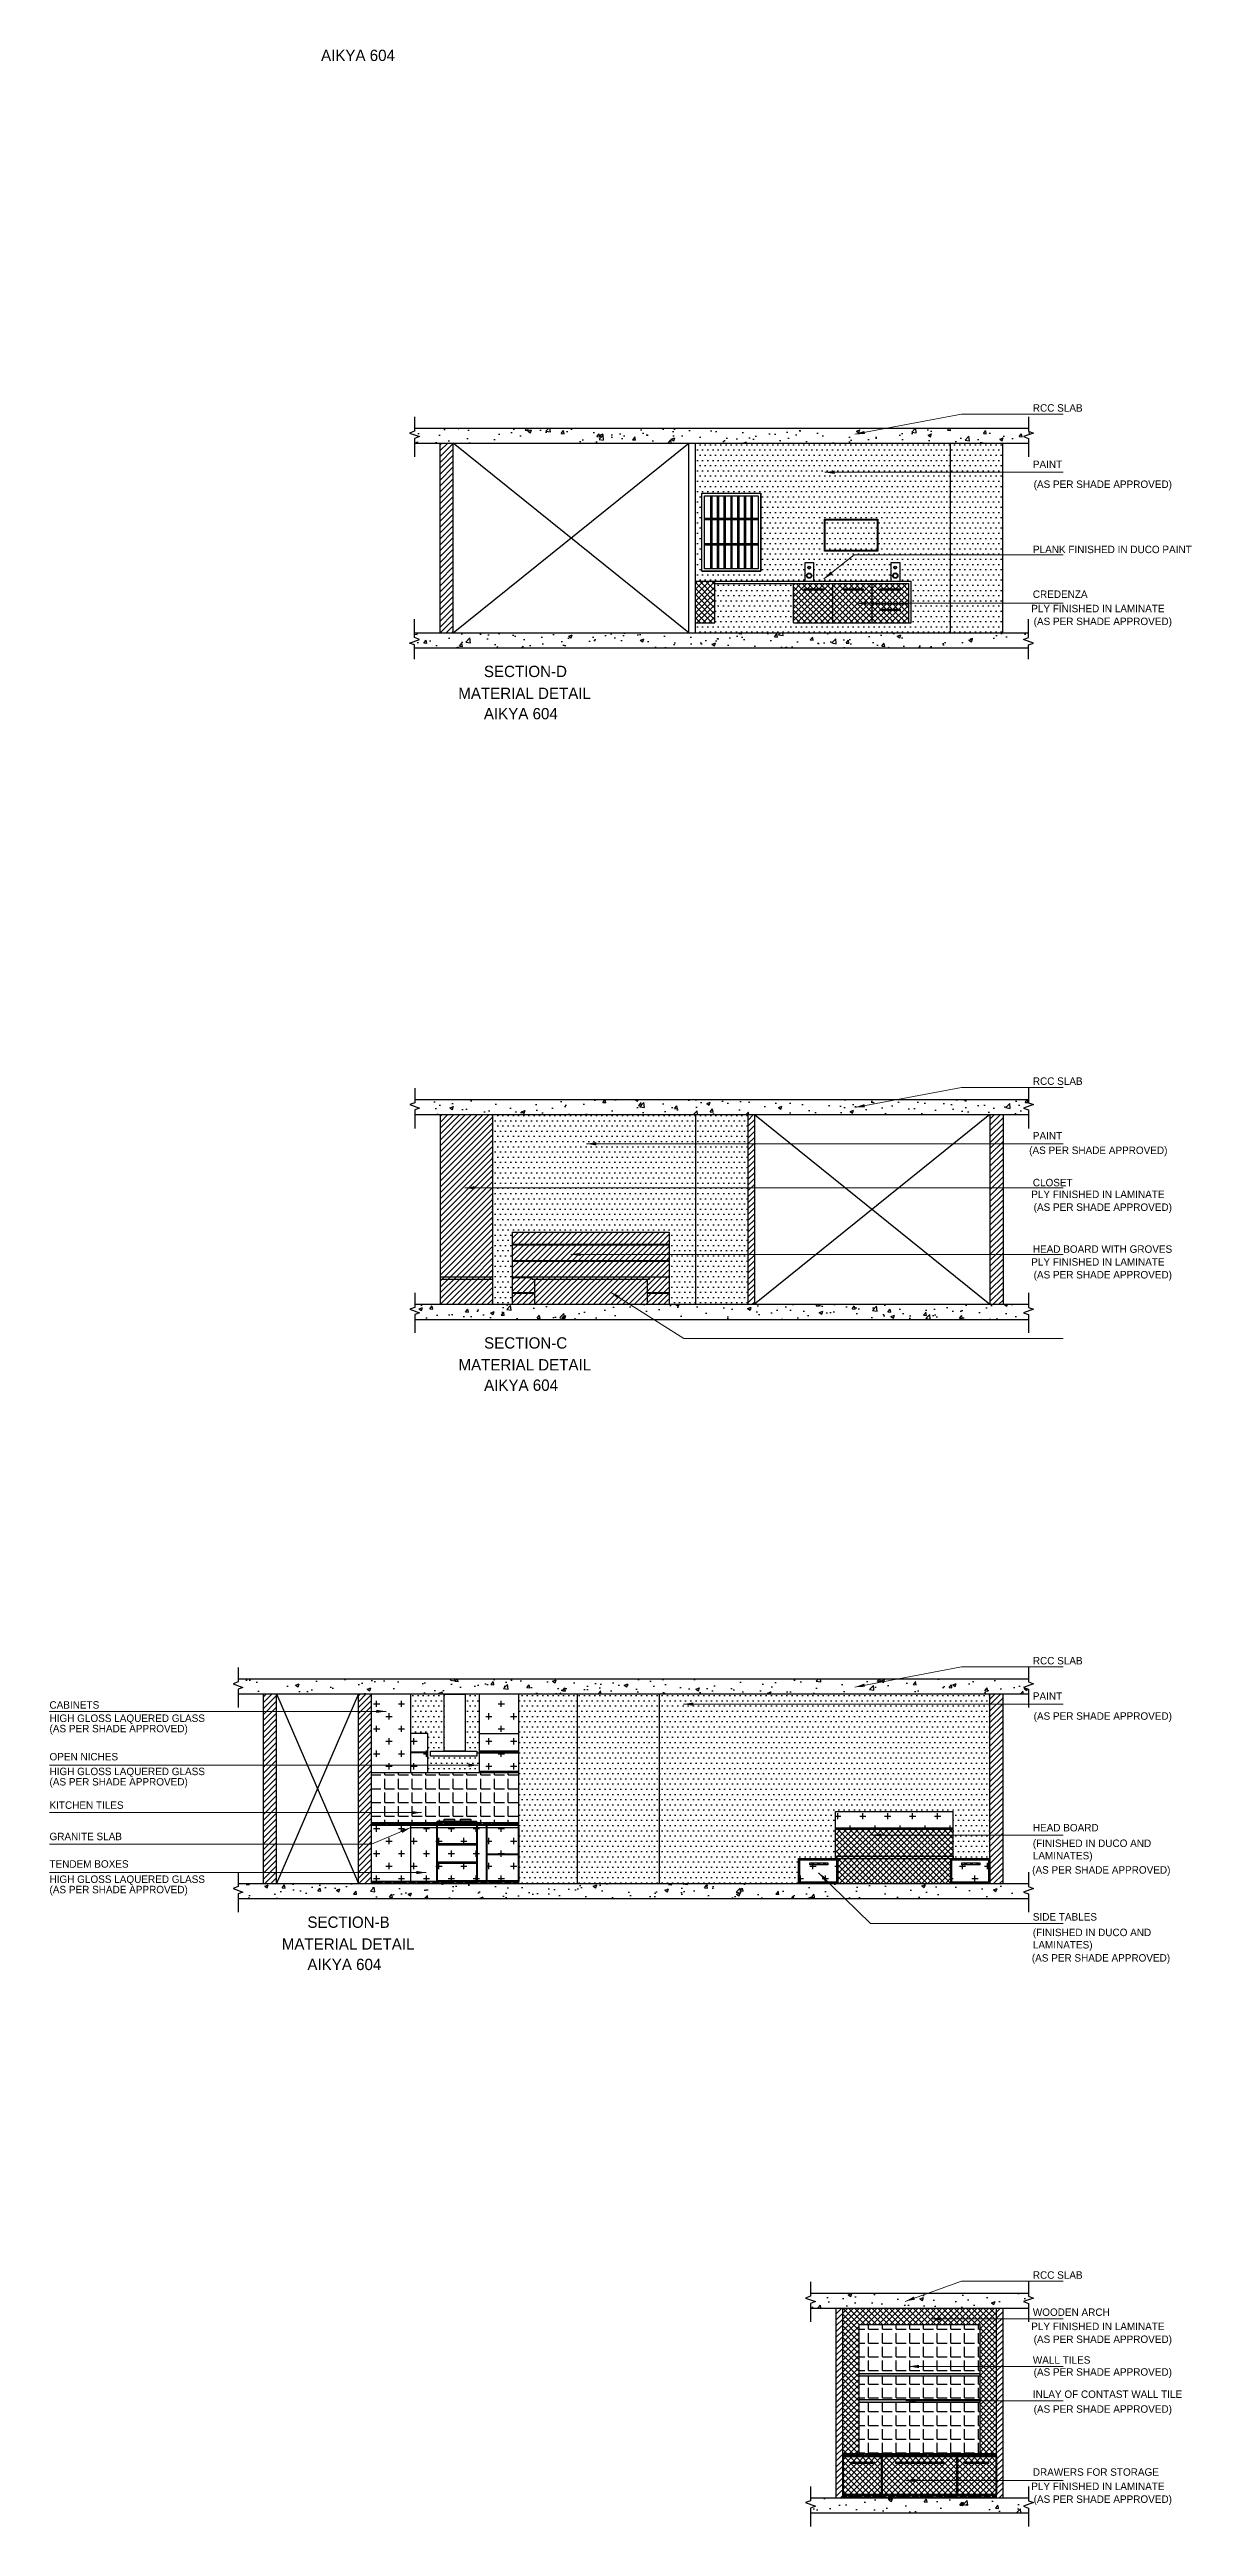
# Model space of a CAD drawing. Header units: millimetres. Extents: x -184691 to 158232, y -112569 to 33289.
# Drawn here: x -27884 to -10433, y -77155 to -39334 of the extents above; entities that cross this region are included whole.
import ezdxf

# ---------------------------------------------------------------- set-up
doc = ezdxf.new("R2010")
doc.units = ezdxf.units.MM
doc.header["$LTSCALE"] = 10
doc.layers.add('A--SPACEREF', color=3, linetype='Continuous')
doc.layers.add('DIMM-1', color=1, linetype='Continuous')
doc.styles.add('ISO', font='isocp2.shx', dxfattribs={"width": 0.8})
doc.dimstyles.new('A-DIM-100', dxfattribs={"dimscale": 100, "dimtxt": 2.25, "dimasz": 1.5, "dimexe": 1, "dimexo": 0.5, "dimgap": 0, "dimtad": 0, "dimdec": 0, "dimzin": 12, "dimdsep": 46, "dimtxsty": 'ISO', "dimblk": 'ARCHTICK', "dimcen": 1, "dimdle": 1, "dimclrd": 8, "dimclre": 8, "dimclrt": 256, "dimadec": 0, "dimazin": 3, "dimtfac": 1, "dimtdec": 0, "dimtmove": 1, "dimatfit": 2, "dimfxl": 1, "dimtvp": 0.75, "dimtolj": 1, "dimtzin": 12, "dimlwd": 18, "dimlwe": 18, "dimarcsym": 0})
pattern_1 = [(45, (-248204.83, -33703.496), (-44.90128, 44.90128), [])]
pattern_2 = [(0, (-269821.57, -60023.206), (39.6875, 79.375), [0, -79.375])]
pattern_3 = [(0, (-269821.57, -60023.2), (190.5, 190.5), [95.25, -285.75]), (90, (-269773.94, -60070.83), (-190.5, 190.5), [95.25, -285.75])]

# ---------------------------------------------------------------- blocks, each defined once
blk = doc.blocks.new('_ArchTick')
at = {"color": 0, "const_width": 0.15}
blk.add_lwpolyline([(-0.5, -0.5), (0.5, 0.5)], dxfattribs=at)

msp = doc.modelspace()

# ---------------------------------------------------------------- hatches: boundary and pattern name
h = msp.add_hatch()
h.set_pattern_fill('AR-CONC', color=256, scale=3, style=0)
h.set_pattern_definition([(50, (-230033.13, -40924.7), (546.554, -47.8173), [57.15, -628.65]), (355, (-230033.13, -40924.7), (-105.7285, 573.17), [45.72, -502.92]), (100.451, (-229987.6, -40928.7), (440.8275, 525.35), [48.57, -534.27]), (46.1842, (-230033.1, -40772.3), (813.2371, -126.127), [85.725, -942.975]), (96.6356, (-229965.4, -40782.8), (712.2127, 742.2767), [72.855, -801.405]), (351.184, (-230033.1, -40772.3), (712.2138, 742.2754), [68.58, -754.38]), (21, (-229956.93, -40810.4), (454.8446, -306.7966), [57.15, -628.65]), (326, (-229956.93, -40810.4), (185.4061, 552.5639), [45.72, -502.92]), (71.4514, (-229919.03, -40836), (640.2495, 245.7686), [48.57, -534.27]), (37.5, (-230033.13, -40924.72), (9.26581, 253.66512), [0, -496.824, 0, -510.54, 0, -504.825]), (7.5, (-230033.13, -40924.72), (200.459, 300.54172), [0, -291.084, 0, -485.394, 0, -192.405]), (327.5, (-230203.06, -40924.72), (406.77179, -17.18623), [0, -190.5, 0, -594.36, 0, -788.67]), (317.5, (-230279.26, -40924.7), (444.38754, 76.2795), [0, -247.65, 0, -394.716, 0, -560.07])])
h.paths.add_polyline_path([(-12923.1, -45162.1), (-12923.1, -45115.1), (-22306.6, -45115.1), (-22306.6, -45162.1), (-22382.4, -45189.7), (-22230.8, -45244.9), (-22306.6, -45272.5), (-22306.6, -45343.7), (-12923.1, -45343.7), (-12923.1, -45272.5), (-12998.9, -45244.9), (-12847.3, -45189.7)])
h.paths.add_polyline_path([(-12998.9, -48341.2), (-12923.1, -48313.6), (-12923.1, -48239.7), (-22306.6, -48239.7), (-22306.6, -48313.6), (-22230.8, -48341.2), (-22382.4, -48396.4), (-22306.6, -48424), (-22306.6, -48471), (-12923.1, -48471), (-12923.1, -48424), (-12847.3, -48396.4)])
h = msp.add_hatch()
h.set_pattern_fill('ANSI31', color=256, scale=20, style=0)
h.set_pattern_definition([(45, (-230033.13, -40924.72), (-44.90128, 44.90128), [])])
h.paths.add_polyline_path([(-21714.9, -45343.7), (-21914.9, -45343.7), (-21914.9, -48239.7), (-21714.9, -48239.7)])
h = msp.add_hatch()
h.set_pattern_fill('DOTS', color=256, scale=50, style=0)
h.set_pattern_definition([(0, (-230033.13, -40924.72), (39.6875, 79.375), [0, -79.375])])
h.paths.add_polyline_path([(-18014.9, -45343.7), (-18014.9, -47451.7), (-16341.3, -47451.7), (-16341.3, -47173.6), (-16202.2, -47173.6), (-16202.2, -47451.7), (-15025.5, -47451.7), (-15025.5, -47173.2), (-14886.3, -47173.2), (-14886.3, -47451.7), (-14714.9, -47451.7), (-14714.9, -48089.7), (-16514.9, -48089.7), (-16514.9, -47489.7), (-17714.9, -47489.7), (-17714.9, -48089.7), (-18014.9, -48089.7), (-18014.9, -48239.7), (-14114.9, -48239.7), (-14114.9, -45343.7)])
h.paths.add_polyline_path([(-15227.6, -46506), (-15227.6, -46992), (-16039.6, -46992), (-16039.6, -46506)], flags=16)
h.paths.add_polyline_path([(-15237.6, -46516), (-15237.6, -46982), (-16029.6, -46982), (-16029.6, -46516)], flags=0)
h.paths.add_polyline_path([(-17014.9, -46109.7), (-17014.9, -47301.7), (-17914.9, -47301.7), (-17914.9, -46109.7)], flags=16)
h.paths.add_polyline_path([(-13314.9, -45343.7), (-14114.9, -45343.7), (-14114.9, -48239.7), (-13314.9, -48239.7)])
h = msp.add_hatch()
h.set_pattern_fill('ANSI37', color=256, scale=20, style=0)
h.set_pattern_definition([(45, (-230033.13, -40924.72), (-44.90128, 44.90128), []), (135, (-230033.13, -40924.72), (-44.90128, -44.90128), [])])
h.paths.add_polyline_path([(-15914.9, -47489.7), (-16514.9, -47489.7), (-16514.9, -48089.7), (-15914.9, -48089.7)])
h.paths.add_polyline_path([(-16352.7, -47588.5), (-16352.7, -47567.2), (-16049.6, -47567.2), (-16049.6, -47588.5)], flags=16)
h.paths.add_polyline_path([(-15314.9, -47489.7), (-15914.9, -47489.7), (-15914.9, -48089.7), (-15314.9, -48089.7)])
h.paths.add_polyline_path([(-15752.7, -47588.5), (-15752.7, -47567.2), (-15449.6, -47567.2), (-15449.6, -47588.5)], flags=16)
h.paths.add_polyline_path([(-14752.9, -47489.7), (-15314.9, -47489.7), (-15314.9, -47789.7), (-14752.9, -47789.7)])
h.paths.add_polyline_path([(-15190.7, -47588.5), (-15190.7, -47567.2), (-14887.6, -47567.2), (-14887.6, -47588.5)], flags=16)
h.paths.add_polyline_path([(-14752.9, -47799.7), (-15314.9, -47799.7), (-15314.9, -48089.7), (-14752.9, -48089.7)])
h.paths.add_polyline_path([(-15190.7, -47898.5), (-15190.7, -47877.2), (-14887.6, -47877.2), (-14887.6, -47898.5)], flags=16)
h.paths.add_polyline_path([(-17714.9, -47451.7), (-18014.9, -47451.7), (-18014.9, -48089.7), (-17714.9, -48089.7)])
h = msp.add_hatch()
h.set_pattern_fill('AR-CONC', color=256, scale=3, style=0)
h.set_pattern_definition([(50, (-248204.83, -33703.5), (546.554, -47.81726), [57.15, -628.65]), (355, (-248204.83, -33703.5), (-105.7285, 573.1699), [45.72, -502.92]), (100.451, (-248159.3, -33707.5), (440.8275, 525.3501), [48.57, -534.27]), (46.1842, (-248204.8, -33551.1), (813.2371, -126.127), [85.725, -942.975]), (96.6356, (-248137.1, -33561.6), (712.2127, 742.2767), [72.855, -801.405]), (351.184, (-248204.8, -33551.1), (712.2138, 742.2754), [68.58, -754.38]), (21, (-248128.63, -33589.2), (454.8446, -306.79656), [57.15, -628.65]), (326, (-248128.63, -33589.2), (185.4061, 552.5639), [45.72, -502.92]), (71.4514, (-248090.73, -33614.76), (640.2495, 245.7686), [48.57, -534.27]), (37.5, (-248204.83, -33703.5), (9.26581, 253.66512), [0, -496.824, 0, -510.54, 0, -504.825]), (7.5, (-248204.83, -33703.5), (200.459, 300.54172), [0, -291.084, 0, -485.394, 0, -192.405]), (327.5, (-248374.76, -33703.5), (406.77179, -17.18623), [0, -190.5, 0, -594.36, 0, -788.67]), (317.5, (-248450.96, -33703.5), (444.38754, 76.27947), [0, -247.65, 0, -394.716, 0, -560.07])])
h.paths.add_polyline_path([(-12923.1, -55597.6), (-12923.1, -55526.4), (-12998.9, -55498.8), (-12923.1, -55471.2), (-12923.1, -55369), (-22303.5, -55369), (-22303.5, -55471.2), (-22227.6, -55498.8), (-22303.5, -55526.4), (-22303.5, -55597.6)])
h.paths.add_polyline_path([(-12923.1, -58724.8), (-12923.1, -58651), (-12998.9, -58623.4), (-12923.1, -58595.8), (-12923.1, -58493.6), (-22303.5, -58493.6), (-22303.5, -58595.8), (-22227.6, -58623.4), (-22303.5, -58651), (-22303.5, -58724.8)])
h = msp.add_hatch()
h.set_pattern_fill('ANSI31', color=256, scale=20, style=0)
h.set_pattern_definition(pattern_1)
h.paths.add_polyline_path([(-21113.3, -55597.6), (-21913.3, -55597.6), (-21913.3, -58073.6), (-21113.3, -58073.6)])
h.paths.add_polyline_path([(-17113.3, -55597.6), (-17213.3, -55597.6), (-17213.3, -58493.6), (-17113.3, -58493.6)])
h = msp.add_hatch()
h.set_pattern_fill('DOTS', color=256, scale=50, style=0)
h.set_pattern_definition([(0, (-248204.83, -33703.496), (39.6875, 79.375), [0, -79.375])])
h.paths.add_polyline_path([(-18413.3, -57393.6), (-18413.3, -58493.6), (-18013.3, -58493.6), (-18013.3, -55597.6), (-21113.3, -55597.6), (-21113.3, -58493.6), (-20813.3, -58493.6), (-20813.3, -57393.6)])
h.paths.add_polyline_path([(-18013.3, -58493.6), (-17213.3, -58493.6), (-17213.3, -55597.6), (-18013.3, -55597.6)])
h = msp.add_hatch()
h.set_pattern_fill('ANSI31', color=256, scale=20, style=0)
h.set_pattern_definition(pattern_1)
h.paths.add_polyline_path([(-13313.3, -55597.6), (-13513.3, -55597.6), (-13513.3, -58493.6), (-13313.3, -58493.6)])
h = msp.add_hatch()
h.set_pattern_fill('ANSI31', color=256, scale=20, style=0)
h.set_pattern_definition(pattern_1)
h.paths.add_polyline_path([(-18413.3, -57393.6), (-20813.3, -57393.6), (-20813.3, -57573.6), (-18413.3, -57573.6)])
h.paths.add_polyline_path([(-18413.3, -57583.6), (-20813.3, -57583.6), (-20813.3, -57823.6), (-18413.3, -57823.6)])
h.paths.add_polyline_path([(-18413.3, -57833.6), (-20813.3, -57833.6), (-20813.3, -58073.6), (-18413.3, -58073.6)])
h.paths.add_polyline_path([(-18713.3, -58073.6), (-20513.3, -58073.6), (-20513.3, -58111.6), (-18713.3, -58111.6)])
h.paths.add_polyline_path([(-18751.3, -58111.6), (-20475.3, -58111.6), (-20475.3, -58493.6), (-18751.3, -58493.6)])
h.paths.add_polyline_path([(-20475.3, -58111.6), (-20513.3, -58111.6), (-20513.3, -58083.6), (-20813.3, -58083.6), (-20813.3, -58313.6), (-20475.3, -58313.6)])
h.paths.add_polyline_path([(-20475.3, -58323.6), (-20813.3, -58323.6), (-20813.3, -58493.6), (-20475.3, -58493.6)])
h.paths.add_polyline_path([(-18413.3, -58073.6), (-18713.3, -58073.6), (-18713.3, -58111.6), (-18751.3, -58111.6), (-18751.3, -58313.6), (-18413.3, -58313.6)])
h.paths.add_polyline_path([(-18413.3, -58323.6), (-18751.3, -58323.6), (-18751.3, -58493.6), (-18413.3, -58493.6)])
h.paths.add_polyline_path([(-21113.3, -58111.6), (-21913.3, -58111.6), (-21913.3, -58493.6), (-21113.3, -58493.6)])
h.paths.add_polyline_path([(-21113.3, -58073.6), (-21913.3, -58073.6), (-21913.3, -58111.6), (-21113.3, -58111.6)])
h = msp.add_hatch()
h.set_pattern_fill('AR-CONC', color=256, scale=3, style=0)
h.set_pattern_definition([(50, (-269821.57, -60023.2), (546.554, -47.81726), [57.15, -628.65]), (355, (-269821.57, -60023.2), (-105.7285, 573.1699), [45.72, -502.92]), (100.451, (-269776, -60027.2), (440.8275, 525.3501), [48.57, -534.27]), (46.1842, (-269821.6, -59870.8), (813.2371, -126.127), [85.725, -942.975]), (96.6356, (-269753.8, -59881.3), (712.2127, 742.2767), [72.855, -801.405]), (351.184, (-269821.6, -59870.8), (712.2138, 742.2754), [68.58, -754.38]), (21, (-269745.37, -59908.9), (454.84464, -306.79656), [57.15, -628.65]), (326, (-269745.37, -59908.9), (185.4061, 552.5639), [45.72, -502.92]), (71.4514, (-269707.47, -59934.47), (640.2495, 245.7686), [48.57, -534.27]), (37.5, (-269821.57, -60023.2), (9.26581, 253.66512), [0, -496.824, 0, -510.54, 0, -504.825]), (7.5, (-269821.57, -60023.2), (200.459, 300.54172), [0, -291.084, 0, -485.394, 0, -192.405]), (327.5, (-269991.5, -60023.2), (406.77179, -17.18623), [0, -190.5, 0, -594.36, 0, -788.67]), (317.5, (-270067.7, -60023.2), (444.38754, 76.27947), [0, -247.65, 0, -394.716, 0, -560.07])])
h.paths.add_polyline_path([(-12998.9, -64343.4), (-12847.3, -64288.2), (-12923.1, -64260.6), (-12923.1, -64213.6), (-25003.5, -64213.6), (-25003.5, -64260.6), (-25079.3, -64288.2), (-24927.6, -64343.4), (-25003.5, -64371), (-25003.5, -64442.2), (-12923.1, -64442.2), (-12923.1, -64371)])
h.paths.add_polyline_path([(-12998.9, -67468), (-12847.3, -67412.8), (-12923.1, -67385.2), (-12923.1, -67338.2), (-25003.5, -67338.2), (-25003.5, -67385.2), (-25079.3, -67412.8), (-24927.6, -67468), (-25003.5, -67495.6), (-25003.5, -67569.5), (-12923.1, -67569.5), (-12923.1, -67495.6)])
h = msp.add_hatch()
h.set_pattern_fill('ANSI31', color=256, scale=20, style=0)
h.paths.add_polyline_path([(-24413.3, -64442.2), (-24613.3, -64442.2), (-24613.3, -67338.2), (-24413.3, -67338.2)])
h.paths.add_polyline_path([(-13313.3, -64442.2), (-13513.3, -64442.2), (-13513.3, -67338.2), (-13313.3, -67338.2)])
h = msp.add_hatch()
h.set_pattern_fill('ANSI31', color=256, scale=20, style=0)
h.paths.add_polyline_path([(-23163.3, -67338.2), (-22963.3, -67338.2), (-22963.3, -64442.2), (-23163.3, -64442.2)])
h = msp.add_hatch()
h.set_pattern_fill('CROSS', color=256, scale=30, style=0)
h.set_pattern_definition(pattern_3)
h.paths.add_polyline_path([(-22363.3, -64442.2), (-22963.3, -64442.2), (-22963.3, -65648.2), (-22363.3, -65648.2)])
h.paths.add_polyline_path([(-22103.3, -65048.2), (-22363.3, -65048.2), (-22363.3, -65328.4), (-22103.3, -65328.4)])
h.paths.add_polyline_path([(-22103.3, -65338.4), (-22363.3, -65338.4), (-22363.3, -65648.2), (-22103.3, -65648.2)])
h.paths.add_polyline_path([(-20713.3, -64442.2), (-21313.3, -64442.2), (-21313.3, -65048.2), (-20713.3, -65048.2)])
h.paths.add_polyline_path([(-20713.3, -65048.2), (-21313.3, -65048.2), (-21313.3, -65311.4), (-20713.3, -65311.4)])
h.paths.add_polyline_path([(-20713.3, -65341.4), (-21313.3, -65341.4), (-21313.3, -65628.2), (-20713.3, -65628.2)])
h.paths.add_polyline_path([(-22363.3, -66446.2), (-22963.3, -66446.2), (-22963.3, -67300.2), (-22363.3, -67300.2)])
h.paths.add_polyline_path([(-21969, -66484.2), (-22363.3, -66484.2), (-22363.3, -67300.2), (-21969, -67300.2)])
h.paths.add_polyline_path([(-21359.8, -67026.2), (-21959, -67026.2), (-21959, -67290.2), (-21359.8, -67290.2)])
h.paths.add_polyline_path([(-21359.8, -66746.2), (-21959, -66746.2), (-21959, -67006.2), (-21359.8, -67006.2)])
h.paths.add_polyline_path([(-21359.8, -66484.2), (-21959, -66484.2), (-21959, -66726.2), (-21359.8, -66726.2)])
h.paths.add_polyline_path([(-21209.8, -66484.2), (-21349.8, -66484.2), (-21349.8, -67290.2), (-21209.8, -67290.2)])
h.paths.add_polyline_path([(-20723.3, -66484.2), (-21199.8, -66484.2), (-21199.8, -66892.2), (-20723.3, -66892.2)])
h = msp.add_hatch()
h.set_pattern_fill('DOTS', color=256, scale=50, style=0)
h.set_pattern_definition(pattern_2)
h.paths.add_polyline_path([(-22103.3, -65048.2), (-22103.3, -65648.2), (-21313.3, -65648.2), (-21313.3, -64442.2), (-22363.3, -64442.2), (-22363.3, -65048.2)])
h.paths.add_polyline_path([(-21854, -64447), (-21530.3, -64447), (-21530.3, -65317.7), (-21352.7, -65317.7), (-21352.7, -65392.9), (-22060.7, -65392.9), (-22060.7, -65317.7), (-21854, -65317.7)], flags=16)
h = msp.add_hatch()
h.set_pattern_fill('DOTS', color=256, scale=50, style=0)
h.set_pattern_definition(pattern_2)
h.paths.add_polyline_path([(-19813.3, -64442.2), (-20713.3, -64442.2), (-20713.3, -66408.2), (-20713.3, -67338.2), (-19813.3, -67338.2)])
h.paths.add_polyline_path([(-18563.3, -64442.2), (-19813.3, -64442.2), (-19813.3, -67338.2), (-18563.3, -67338.2)])
h.paths.add_polyline_path([(-13513.3, -64442.2), (-18563.3, -64442.2), (-18563.3, -67338.2), (-16437.3, -67338.2), (-16437.3, -66956.2), (-15875.3, -66956.2), (-15875.3, -66918.2), (-15875.3, -66238.2), (-14075.3, -66238.2), (-14075.3, -66918.2), (-14075.3, -66956.2), (-13513.3, -66956.2)])
h = msp.add_hatch()
h.set_pattern_fill('ANGLE', color=256, scale=30, style=0)
h.set_pattern_definition([(0, (-269821.57, -60023.2), (0, 209.55), [152.4, -57.15]), (90, (-269821.57, -60023.2), (-209.55, 1e-14), [152.4, -57.15])])
h.paths.add_polyline_path([(-20713.3, -65648.2), (-22963.3, -65648.2), (-22963.3, -66408.2), (-21959, -66408.2), (-21959, -66385.3), (-21852.6, -66385.3), (-21852.6, -66355.1), (-21694.3, -66355.1), (-21694.3, -66385.3), (-21605.3, -66385.3), (-21605.3, -66354.4), (-21447, -66354.4), (-21447, -66385.3), (-21359.8, -66385.3), (-21359.8, -66408.2), (-20713.3, -66408.2)])
h = msp.add_hatch()
h.set_pattern_fill('AR-RROOF', color=256, style=0)
h.paths.add_polyline_path([(-22363.3, -66446.2), (-22363.3, -66408.2), (-22963.3, -66408.2), (-22963.3, -66446.2)])
h = msp.add_hatch()
h.set_pattern_fill('AR-RROOF', color=256, style=0)
h.paths.add_polyline_path([(-20713.3, -66446.2), (-20713.3, -66408.2), (-22363.3, -66408.2), (-22363.3, -66446.2)])
h = msp.add_hatch()
h.set_pattern_fill('ANSI37', color=256, scale=20, style=0)
h.set_pattern_definition([(45, (-269821.57, -60023.206), (-44.90128, 44.90128), []), (135, (-269821.57, -60023.206), (-44.90128, -44.90128), [])])
h.paths.add_polyline_path([(-15837.3, -66956.2), (-16437.3, -66956.2), (-16437.3, -67338.2), (-15837.3, -67338.2)])
h.paths.add_polyline_path([(-15857.3, -67318.2), (-16417.3, -67318.2), (-16417.3, -66976.2), (-15857.3, -66976.2)], flags=16)
h.paths.add_polyline_path([(-15990.9, -67024.3), (-15990.9, -67051), (-16264.7, -67051), (-16264.7, -67024.3)], flags=0)
h.paths.add_polyline_path([(-13513.3, -66956.2), (-14113.3, -66956.2), (-14113.3, -67338.2), (-13513.3, -67338.2)])
h.paths.add_polyline_path([(-14093.3, -66976.2), (-13533.3, -66976.2), (-13533.3, -67318.2), (-14093.3, -67318.2)], flags=16)
h.paths.add_polyline_path([(-13940.7, -67024.3), (-13666.9, -67024.3), (-13666.9, -67051), (-13940.7, -67051)], flags=0)
h.paths.add_polyline_path([(-14113.3, -66956.2), (-15837.3, -66956.2), (-15837.3, -67338.2), (-14113.3, -67338.2)])
h.paths.add_polyline_path([(-14075.3, -66918.2), (-15875.3, -66918.2), (-15875.3, -66956.2), (-15837.3, -66956.2), (-14075.3, -66956.2)])
h.paths.add_polyline_path([(-14075.3, -66508.2), (-15875.3, -66508.2), (-15875.3, -66918.2), (-14075.3, -66918.2)])
h = msp.add_hatch()
h.set_pattern_fill('CROSS', color=256, scale=30, style=0)
h.set_pattern_definition(pattern_3)
h.paths.add_polyline_path([(-15875.3, -66238.2), (-15875.3, -66488.2), (-14075.3, -66488.2), (-14075.3, -66238.2)])
h.paths.add_polyline_path([(-15857.3, -67318.2), (-15857.3, -66976.2), (-16417.3, -66976.2), (-16417.3, -67318.2)])
h.paths.add_polyline_path([(-15990.9, -67051), (-16264.7, -67051), (-16264.7, -67024.3), (-15990.9, -67024.3)], flags=16)
h.paths.add_polyline_path([(-13533.3, -67318.2), (-13533.3, -66976.2), (-14093.3, -66976.2), (-14093.3, -67318.2)])
h.paths.add_polyline_path([(-13940.7, -67051), (-13940.7, -67024.3), (-13666.9, -67024.3), (-13666.9, -67051)], flags=16)
h = msp.add_hatch()
h.set_pattern_fill('CROSS', color=256, scale=30, style=0)
h.set_pattern_definition(pattern_3)
h.paths.add_polyline_path([(-21199.8, -66902.2), (-21199.8, -67290.2), (-20723.3, -67290.2), (-20723.3, -66902.2)])
h = msp.add_hatch()
h.set_pattern_fill('AR-RROOF', color=256, style=0)
h.paths.add_polyline_path([(-22363.3, -67300.2), (-22363.3, -67338.2), (-20713.3, -67338.2), (-20713.3, -67300.2)])
h.paths.add_polyline_path([(-22963.3, -67300.2), (-22963.3, -67338.2), (-22363.3, -67338.2), (-22363.3, -67300.2)])
h = msp.add_hatch()
h.set_pattern_fill('AR-CONC', color=256, scale=3, style=0)
h.set_pattern_definition([(50, (-295326, -67439.5), (546.554, -47.81726), [57.15, -628.65]), (355, (-295326, -67439.5), (-105.7285, 573.1699), [45.72, -502.92]), (100.451, (-295280.45, -67443.5), (440.8275, 525.3501), [48.57, -534.27]), (46.1842, (-295326, -67287.1), (813.2371, -126.127), [85.725, -942.975]), (96.6356, (-295258.2, -67297.6), (712.2127, 742.2767), [72.855, -801.405]), (351.184, (-295326, -67287.1), (712.2138, 742.2754), [68.58, -754.38]), (21, (-295249.8, -67325.2), (454.84464, -306.79656), [57.15, -628.65]), (326, (-295249.8, -67325.2), (185.4061, 552.5639), [45.72, -502.92]), (71.4514, (-295211.9, -67350.76), (640.2495, 245.7686), [48.57, -534.27]), (37.5, (-295326, -67439.5), (9.26581, 253.66512), [0, -496.824, 0, -510.54, 0, -504.825]), (7.5, (-295326, -67439.5), (200.459, 300.54172), [0, -291.084, 0, -485.394, 0, -192.405]), (327.5, (-295495.92, -67439.5), (406.77179, -17.18623), [0, -190.5, 0, -594.36, 0, -788.67]), (317.5, (-295572.12, -67439.5), (444.38754, 76.27947), [0, -247.65, 0, -394.716, 0, -560.07])])
h.paths.add_polyline_path([(-12923.1, -73750.1), (-12998.9, -73722.5), (-12847.3, -73667.3), (-12923.1, -73639.7), (-12923.1, -73592.7), (-16253.5, -73592.7), (-16253.5, -73639.7), (-16329.3, -73667.3), (-16177.6, -73722.5), (-16253.5, -73750.1), (-16253.5, -73821.3), (-12923.1, -73821.3)])
h.paths.add_polyline_path([(-12998.9, -76847.1), (-12847.3, -76791.9), (-12923.1, -76764.3), (-12923.1, -76717.3), (-16253.5, -76717.3), (-16253.5, -76764.3), (-16329.3, -76791.9), (-16177.6, -76847.1), (-16253.5, -76874.7), (-16253.5, -76948.5), (-12923.1, -76948.5), (-12923.1, -76874.7)])
h = msp.add_hatch()
h.set_pattern_fill('ANSI31', color=256, scale=20, style=0)
h.set_pattern_definition([(45, (-295326, -67439.496), (-44.90128, 44.90128), [])])
h.paths.add_polyline_path([(-15763.3, -73821.3), (-15863.3, -73821.3), (-15863.3, -76717.3), (-15763.3, -76717.3)])
h.paths.add_polyline_path([(-13313.3, -73821.3), (-13413.3, -73821.3), (-13413.3, -76717.3), (-13313.3, -76717.3)])
h = msp.add_hatch()
h.set_pattern_fill('ANSI37', color=256, scale=20, style=0)
h.set_pattern_definition([(45, (-295326, -67439.496), (-44.90128, 44.90128), []), (135, (-295326, -67439.496), (-44.90128, -44.90128), [])])
h.paths.add_polyline_path([(-15173.3, -76089.3), (-15753.3, -76089.3), (-15753.3, -76669.3), (-15173.3, -76669.3)])
h.paths.add_polyline_path([(-15637.6, -76194.4), (-15637.6, -76173.2), (-15273.4, -76173.2), (-15273.4, -76194.4)], flags=16)
h.paths.add_polyline_path([(-14023.3, -76089.3), (-15153.3, -76089.3), (-15153.3, -76669.3), (-14023.3, -76669.3)])
h.paths.add_polyline_path([(-14952.4, -76194.4), (-14952.4, -76173.2), (-14223.9, -76173.2), (-14223.9, -76194.4)], flags=16)
h.paths.add_polyline_path([(-13423.3, -76089.3), (-14003.3, -76089.3), (-14003.3, -76669.3), (-13423.3, -76669.3)])
h.paths.add_polyline_path([(-13897, -76194.4), (-13897, -76173.2), (-13532.8, -76173.2), (-13532.8, -76194.4)], flags=16)
h.paths.add_polyline_path([(-13413.3, -73821.3), (-15763.3, -73821.3), (-15763.3, -76041.3), (-15513.3, -76041.3), (-15513.3, -74071.3), (-13663.3, -74071.3), (-13663.3, -76041.3), (-13413.3, -76041.3)])
h = msp.add_hatch()
h.set_pattern_fill('ANGLE', color=256, scale=30, style=0)
h.set_pattern_definition([(0, (-295326, -67439.5), (0, 209.55), [152.4, -57.15]), (90, (-295326, -67439.5), (-209.55, 1e-14), [152.4, -57.15])])
h.paths.add_polyline_path([(-13663.3, -74071.3), (-15513.3, -74071.3), (-15513.3, -74818.3), (-13663.3, -74818.3)])
h.paths.add_polyline_path([(-13663.3, -74856.3), (-15513.3, -74856.3), (-15513.3, -75218.3), (-13663.3, -75218.3)])
h.paths.add_polyline_path([(-13663.3, -75256.3), (-15513.3, -75256.3), (-15513.3, -76041.3), (-13663.3, -76041.3)])
h = msp.add_hatch(color=256)
h.paths.add_polyline_path([(-13663.3, -74818.3), (-15513.3, -74818.3), (-15513.3, -74856.3), (-13663.3, -74856.3)])
h.paths.add_polyline_path([(-13663.3, -75218.3), (-15513.3, -75218.3), (-15513.3, -75256.3), (-13663.3, -75256.3)])
h = msp.add_hatch()
h.set_pattern_fill('AR-RROOF', color=256, style=0)
h.paths.add_polyline_path([(-15763.3, -76041.3), (-15763.3, -76079.3), (-15163.3, -76079.3), (-13413.3, -76079.3), (-13413.3, -76041.3)])
h.paths.add_polyline_path([(-13413.3, -76717.3), (-13413.3, -76679.3), (-14013.3, -76679.3), (-15763.3, -76679.3), (-15763.3, -76717.3)])

# ---------------------------------------------------------------- linework, layer by layer
for p, q in [((-22306.6, -45115.1), (-12923.1, -45115.1)), ((-22306.6, -45343.7), (-12923.1, -45343.7)), ((-21914.9, -48239.7), (-21914.9, -45343.7)), ((-21714.9, -48239.7), (-21714.9, -45343.7)), ((-18114.9, -48239.7), (-21714.9, -45343.7)), ((-21714.9, -48239.7), (-18114.9, -45343.7)), ((-18114.9, -48239.7), (-18114.9, -45343.7)), ((-18014.9, -48239.7), (-18014.9, -45343.7)), ((-14114.9, -48239.7), (-14114.9, -45343.7)), ((-13314.9, -48239.7), (-13314.9, -45343.7)), ((-17914.9, -46109.7), (-17014.9, -46109.7)), ((-17914.9, -47301.7), (-17914.9, -46109.7)), ((-17014.9, -47301.7), (-17014.9, -46109.7)), ((-17876.9, -46489.5), (-17784.3, -46489.5)), ((-17876.9, -46509.5), (-17784.3, -46509.5)), ((-17784.3, -46147.7), (-17784.3, -47263.7)), ((-17784.3, -46509.5), (-17784.3, -46877.4)), ((-17764.3, -46147.7), (-17764.3, -47263.7)), ((-17764.3, -46489.5), (-17681.2, -46489.5)), ((-17764.3, -46509.5), (-17764.3, -46877.4)), ((-17764.3, -46509.5), (-17681.2, -46509.5)), ((-17681.2, -46147.7), (-17681.2, -47263.7)), ((-17681.2, -46147.7), (-17681.2, -47263.7)), ((-17681.2, -46509.5), (-17681.2, -46877.4)), ((-17681.2, -46509.5), (-17681.2, -46877.4)), ((-17661.2, -46147.7), (-17661.2, -47263.7)), ((-17661.2, -46147.7), (-17661.2, -47263.7)), ((-17661.2, -46489.5), (-17578, -46489.5)), ((-17661.2, -46509.5), (-17661.2, -46877.4)), ((-17661.2, -46509.5), (-17661.2, -46877.4)), ((-17661.2, -46509.5), (-17578, -46509.5)), ((-17578, -46147.7), (-17578, -47263.7)), ((-17578, -46509.5), (-17578, -46877.4)), ((-17558, -46147.7), (-17558, -47263.7)), ((-17558, -46489.5), (-17474.9, -46489.5)), ((-17558, -46509.5), (-17558, -46877.4)), ((-17558, -46509.5), (-17474.9, -46509.5)), ((-17474.9, -46147.7), (-17474.9, -47263.7)), ((-17474.9, -46147.7), (-17474.9, -47263.7)), ((-17474.9, -46509.5), (-17474.9, -46877.4)), ((-17474.9, -46509.5), (-17474.9, -46877.4)), ((-17454.9, -46147.7), (-17454.9, -47263.7)), ((-17454.9, -46147.7), (-17454.9, -47263.7)), ((-17454.9, -46489.5), (-17371.7, -46489.5)), ((-17454.9, -46509.5), (-17454.9, -46877.4)), ((-17454.9, -46509.5), (-17454.9, -46877.4)), ((-17454.9, -46509.5), (-17371.7, -46509.5)), ((-17371.7, -46147.7), (-17371.7, -47263.7)), ((-17371.7, -46147.7), (-17371.7, -47263.7)), ((-17371.7, -46509.5), (-17371.7, -46877.4)), ((-17371.7, -46509.5), (-17371.7, -46877.4)), ((-17351.7, -46147.7), (-17351.7, -47263.7)), ((-17351.7, -46147.7), (-17351.7, -47263.7)), ((-17351.7, -46489.5), (-17268.5, -46489.5)), ((-17351.7, -46509.5), (-17351.7, -46877.4)), ((-17351.7, -46509.5), (-17351.7, -46877.4)), ((-17351.7, -46509.5), (-17268.5, -46509.5)), ((-17268.5, -46147.7), (-17268.5, -47263.7)), ((-17268.5, -46147.7), (-17268.5, -47263.7)), ((-17268.5, -46509.5), (-17268.5, -46877.4)), ((-17268.5, -46509.5), (-17268.5, -46877.4)), ((-17248.5, -46147.7), (-17248.5, -47263.7)), ((-17248.5, -46147.7), (-17248.5, -47263.7)), ((-17248.5, -46489.5), (-17165.4, -46489.5)), ((-17248.5, -46509.5), (-17248.5, -46877.4)), ((-17248.5, -46509.5), (-17248.5, -46877.4)), ((-17248.5, -46509.5), (-17165.4, -46509.5)), ((-17165.4, -46147.7), (-17165.4, -47263.7)), ((-17165.4, -46509.5), (-17165.4, -46877.4)), ((-17145.4, -46147.7), (-17145.4, -47263.7)), ((-17145.4, -46489.5), (-17052.9, -46489.5)), ((-17145.4, -46509.5), (-17145.4, -46877.4)), ((-17145.4, -46509.5), (-17052.9, -46509.5)), ((-17052.9, -46147.7), (-17052.9, -46413.2)), ((-17052.9, -46433.2), (-17052.9, -46801.1)), ((-17876.9, -46877.4), (-17784.3, -46877.4)), ((-17876.9, -46897.4), (-17784.3, -46897.4)), ((-17784.3, -46897.4), (-17784.3, -47263.7)), ((-17764.3, -46877.4), (-17681.2, -46877.4)), ((-17764.3, -46897.4), (-17764.3, -47263.7)), ((-17764.3, -46897.4), (-17681.2, -46897.4)), ((-17681.2, -46897.4), (-17681.2, -47263.7)), ((-17681.2, -46897.4), (-17681.2, -47263.7)), ((-17661.2, -46877.4), (-17578, -46877.4)), ((-17661.2, -46897.4), (-17661.2, -47263.7)), ((-17661.2, -46897.4), (-17661.2, -47263.7)), ((-17661.2, -46897.4), (-17578, -46897.4)), ((-17578, -46897.4), (-17578, -47263.7)), ((-17558, -46877.4), (-17474.9, -46877.4)), ((-17558, -46897.4), (-17558, -47263.7)), ((-17558, -46897.4), (-17474.9, -46897.4)), ((-17474.9, -46897.4), (-17474.9, -47263.7)), ((-17474.9, -46897.4), (-17474.9, -47263.7)), ((-17454.9, -46877.4), (-17371.7, -46877.4)), ((-17454.9, -46897.4), (-17454.9, -47263.7)), ((-17454.9, -46897.4), (-17454.9, -47263.7)), ((-17454.9, -46897.4), (-17371.7, -46897.4)), ((-17371.7, -46897.4), (-17371.7, -47263.7)), ((-17371.7, -46897.4), (-17371.7, -47263.7)), ((-17351.7, -46877.4), (-17268.5, -46877.4)), ((-17351.7, -46897.4), (-17351.7, -47263.7)), ((-17351.7, -46897.4), (-17351.7, -47263.7)), ((-17351.7, -46897.4), (-17268.5, -46897.4)), ((-17268.5, -46897.4), (-17268.5, -47263.7)), ((-17268.5, -46897.4), (-17268.5, -47263.7)), ((-17248.5, -46877.4), (-17165.4, -46877.4)), ((-17248.5, -46897.4), (-17248.5, -47263.7)), ((-17248.5, -46897.4), (-17248.5, -47263.7)), ((-17248.5, -46897.4), (-17165.4, -46897.4)), ((-17165.4, -46897.4), (-17165.4, -47263.7)), ((-17145.4, -46877.4), (-17052.9, -46877.4)), ((-17145.4, -46897.4), (-17145.4, -47263.7)), ((-17145.4, -46897.4), (-17052.9, -46897.4)), ((-17052.9, -46821.1), (-17052.9, -47089.4)), ((-17052.9, -46821.1), (-17052.9, -47089.4)), ((-18014.9, -47451.7), (-14714.9, -47451.7)), ((-17914.9, -47301.7), (-17014.9, -47301.7)), ((-17714.9, -48089.7), (-17714.9, -47451.7)), ((-17714.9, -47489.7), (-14752.9, -47489.7)), ((-16514.9, -48089.7), (-16514.9, -47489.7)), ((-15914.9, -48089.7), (-15914.9, -47489.7)), ((-15314.9, -48089.7), (-15314.9, -47489.7)), ((-14752.9, -48089.7), (-14752.9, -47489.7)), ((-14714.9, -48089.7), (-14714.9, -47451.7)), ((-15314.9, -47789.7), (-14752.9, -47789.7)), ((-15314.9, -47799.7), (-14752.9, -47799.7)), ((-22306.6, -48239.7), (-12923.1, -48239.7)), ((-18014.9, -48089.7), (-17714.9, -48089.7)), ((-16514.9, -48089.7), (-14714.9, -48089.7)), ((-22306.6, -48471), (-12923.1, -48471)), ((-22303.5, -55369), (-12923.1, -55369)), ((-22303.5, -55369), (-12923.1, -55369)), ((-22303.5, -55597.6), (-12923.1, -55597.6)), ((-21913.3, -55597.6), (-21913.3, -58493.6)), ((-21113.3, -55597.6), (-21113.3, -58493.6)), ((-18013.3, -55597.6), (-18013.3, -58493.6)), ((-17213.3, -55597.6), (-17213.3, -58493.6)), ((-17113.3, -55597.6), (-17113.3, -58493.6)), ((-17113.3, -55597.6), (-13513.3, -58493.6)), ((-13513.3, -55597.6), (-17113.3, -58493.6)), ((-13513.3, -55597.6), (-13513.3, -58493.6)), ((-13313.3, -55597.6), (-13313.3, -58493.6)), ((-20813.3, -57393.6), (-20813.3, -58493.6)), ((-20813.3, -57393.6), (-18413.3, -57393.6)), ((-18413.3, -57393.6), (-18413.3, -58493.6)), ((-20813.3, -57573.6), (-18413.3, -57573.6)), ((-20813.3, -57583.6), (-18413.3, -57583.6)), ((-20813.3, -57823.6), (-18413.3, -57823.6)), ((-20813.3, -57833.6), (-18413.3, -57833.6)), ((-21913.3, -58073.6), (-21113.3, -58073.6)), ((-21913.3, -58111.6), (-21113.3, -58111.6)), ((-20813.3, -58073.6), (-18413.3, -58073.6)), ((-20813.3, -58083.6), (-20513.3, -58083.6)), ((-20513.3, -58073.6), (-18713.3, -58073.6)), ((-20513.3, -58073.6), (-20513.3, -58111.6)), ((-20513.3, -58111.6), (-18713.3, -58111.6)), ((-20475.3, -58111.6), (-20475.3, -58493.6)), ((-18751.3, -58111.6), (-18751.3, -58493.6)), ((-18713.3, -58073.6), (-18713.3, -58111.6)), ((-22303.5, -58493.6), (-12923.1, -58493.6)), ((-20813.3, -58313.6), (-20475.3, -58313.6)), ((-20813.3, -58323.6), (-20475.3, -58323.6)), ((-18751.3, -58313.6), (-18413.3, -58313.6)), ((-18751.3, -58323.6), (-18413.3, -58323.6)), ((-22303.5, -58724.8), (-12923.1, -58724.8)), ((-25003.5, -64213.6), (-12923.1, -64213.6)), ((-25003.5, -64442.2), (-12923.1, -64442.2)), ((-24613.3, -67338.2), (-24613.3, -64442.2)), ((-24613.3, -67338.2), (-24613.3, -64442.2)), ((-24413.3, -67338.2), (-24413.3, -64442.2)), ((-23163.3, -64442.2), (-24413.3, -67338.2)), ((-24413.3, -64442.2), (-23163.3, -67338.2)), ((-23163.3, -67338.2), (-23163.3, -64442.2)), ((-22963.3, -67338.2), (-22963.3, -64442.2)), ((-22363.3, -65648.2), (-22363.3, -64442.2)), ((-21313.3, -65648.2, 0), (-21313.3, -64442.2, 0)), ((-20713.3, -66408.2, 0), (-20713.3, -64442.2, 0)), ((-19813.3, -67338.2), (-19813.3, -64442.2)), ((-18563.3, -67338.2), (-18563.3, -64442.2)), ((-13513.3, -67338.2), (-13513.3, -64442.2)), ((-13313.3, -67338.2), (-13313.3, -64442.2)), ((-22103.3, -65048.2, 0), (-22363.3, -65048.2)), ((-22103.3, -65648.2, 0), (-22103.3, -65048.2, 0)), ((-21313.3, -65048.2), (-20713.3, -65048.2, 0)), ((-22363.3, -65328.4), (-22103.3, -65328.4)), ((-22363.3, -65338.4), (-22103.3, -65338.4)), ((-21313.3, -65311.4), (-20713.3, -65311.4)), ((-21313.3, -65331.4), (-20713.3, -65331.4)), ((-21313.3, -65341.4), (-20713.3, -65341.4)), ((-20713.3, -65648.2), (-22963.3, -65648.2)), ((-20713.3, -65628.2), (-21313.3, -65628.2)), ((-22963.3, -66408.2), (-20713.3, -66408.2)), ((-22963.3, -66446.2), (-20713.3, -66446.2)), ((-22363.3, -67338.2), (-22363.3, -66408.2)), ((-22363.3, -66484.2), (-21969, -66484.2)), ((-21969, -66446.2), (-21969, -67300.2)), ((-21959, -66446.2), (-21959, -67290.2)), ((-21959, -66484.2), (-21359.8, -66484.2)), ((-21359.8, -66446.2), (-21359.8, -67290.2)), ((-21349.8, -66446.2), (-21349.8, -67290.2)), ((-21349.8, -66484.2), (-21209.8, -66484.2)), ((-21209.8, -66446.2), (-21209.8, -67290.2)), ((-21199.8, -66446.2), (-21199.8, -67290.2)), ((-21199.8, -66484.2), (-20723.3, -66484.2)), ((-20723.3, -66446.2), (-20723.3, -66892.2)), ((-20713.3, -67338.2, 0), (-20713.3, -66408.2, 0)), ((-20713.3, -66484.2), (-20713.3, -67300.2)), ((-15875.3, -66238.2), (-14075.3, -66238.2)), ((-15875.3, -66918.2), (-15875.3, -66238.2)), ((-15875.3, -66488.2), (-14075.3, -66488.2)), ((-15875.3, -66508.2), (-14075.3, -66508.2)), ((-14075.3, -66918.2), (-14075.3, -66238.2)), ((-21959, -66726.2), (-21359.8, -66726.2)), ((-21959, -66746.2), (-21359.8, -66746.2)), ((-20723.3, -66892.2), (-21199.8, -66892.2)), ((-20723.3, -66902.2), (-21199.8, -66902.2)), ((-20723.3, -66902.2), (-20723.3, -67290.2)), ((-15875.3, -66956.2), (-15875.3, -66918.2)), ((-15875.3, -66918.2), (-14075.3, -66918.2)), ((-14075.3, -66956.2), (-14075.3, -66918.2)), ((-14075.3, -66918.2), (-14075.3, -66956.2)), ((-22963.3, -67300.2), (-20713.3, -67300.2)), ((-21959, -67006.2), (-21359.8, -67006.2)), ((-21959, -67026.2), (-21359.8, -67026.2)), ((-21959, -67290.2), (-21359.8, -67290.2)), ((-21349.8, -67290.2), (-21209.8, -67290.2)), ((-21199.8, -67290.2), (-20723.3, -67290.2)), ((-15875.3, -66956.2), (-14075.3, -66956.2)), ((-15837.3, -66956.2), (-15837.3, -67338.2)), ((-14113.3, -67338.2), (-14113.3, -66956.2)), ((-14113.3, -66956.2), (-14113.3, -67338.2)), ((-25003.5, -67338.2), (-12923.1, -67338.2)), ((-12923.1, -67569.5), (-25003.5, -67569.5)), ((-12923.1, -67569.5), (-25003.5, -67569.5)), ((-16253.5, -73592.7), (-12923.1, -73592.7)), ((-16253.5, -73821.3), (-12923.1, -73821.3)), ((-15863.3, -76717.3), (-15863.3, -73821.3)), ((-15763.3, -76717.3), (-15763.3, -73821.3)), ((-15513.3, -76041.3), (-15513.3, -74071.3)), ((-15513.3, -74071.3), (-13663.3, -74071.3)), ((-13663.3, -76041.3), (-13663.3, -74071.3)), ((-13413.3, -76717.3), (-13413.3, -73821.3)), ((-13313.3, -76717.3), (-13313.3, -73821.3)), ((-15513.3, -74818.3), (-13663.3, -74818.3)), ((-15513.3, -74856.3), (-13663.3, -74856.3)), ((-15513.3, -75218.3), (-13663.3, -75218.3)), ((-15513.3, -75256.3), (-13663.3, -75256.3)), ((-15763.3, -76041.3), (-13413.3, -76041.3)), ((-15763.3, -76079.3), (-13413.3, -76079.3)), ((-16253.5, -76717.3), (-12923.1, -76717.3)), ((-15763.3, -76679.3), (-13413.3, -76679.3)), ((-16253.5, -76948.5), (-12923.1, -76948.5))]:
    msp.add_line(p, q)
at = {"linetype": 'Continuous'}
for points in [[(-22306.6, -44941.4), (-22306.6, -45162.1), (-22382.4, -45189.7), (-22230.8, -45244.9), (-22306.6, -45272.5), (-22306.6, -45553.2)], [(-12923.1, -44941.4), (-12923.1, -45162.1), (-12847.3, -45189.7), (-12998.9, -45244.9), (-12923.1, -45272.5), (-12923.1, -45553.2)], [(-22306.6, -48644.7), (-22306.6, -48424), (-22382.4, -48396.4), (-22230.8, -48341.2), (-22306.6, -48313.6), (-22306.6, -48032.9)], [(-12923.1, -48644.7), (-12923.1, -48424), (-12847.3, -48396.4), (-12998.9, -48341.2), (-12923.1, -48313.6), (-12923.1, -48032.9)], [(-22303.5, -55195.2), (-22303.5, -55416), (-22379.3, -55443.6), (-22227.6, -55498.8), (-22303.5, -55526.4), (-22303.5, -55807.1)], [(-12923.1, -55195.2), (-12923.1, -55416), (-12847.3, -55443.6), (-12998.9, -55498.8), (-12923.1, -55526.4), (-12923.1, -55807.1)], [(-22303.5, -58319.8), (-22303.5, -58540.6), (-22379.3, -58568.2), (-22227.6, -58623.4), (-22303.5, -58651), (-22303.5, -58931.7)], [(-12923.1, -58319.8), (-12923.1, -58540.6), (-12847.3, -58568.2), (-12998.9, -58623.4), (-12923.1, -58651), (-12923.1, -58931.7)], [(-25003.5, -64039.9), (-25003.5, -64260.6), (-25079.3, -64288.2), (-24927.6, -64343.4), (-25003.5, -64371), (-25003.5, -64651.7)], [(-12923.1, -64039.9), (-12923.1, -64260.6), (-12847.3, -64288.2), (-12998.9, -64343.4), (-12923.1, -64371), (-12923.1, -64651.7)], [(-25003.5, -67164.5), (-25003.5, -67385.2), (-25079.3, -67412.8), (-24927.6, -67468), (-25003.5, -67495.6), (-25003.5, -67776.3)], [(-12923.1, -67164.5), (-12923.1, -67385.2), (-12847.3, -67412.8), (-12998.9, -67468), (-12923.1, -67495.6), (-12923.1, -67776.3)], [(-16253.5, -73418.9), (-16253.5, -73639.7), (-16329.3, -73667.3), (-16177.6, -73722.5), (-16253.5, -73750.1), (-16253.5, -74030.8)], [(-12923.1, -73418.9), (-12923.1, -73639.7), (-12847.3, -73667.3), (-12998.9, -73722.5), (-12923.1, -73750.1), (-12923.1, -74030.8)], [(-16253.5, -76543.5), (-16253.5, -76764.3), (-16329.3, -76791.9), (-16177.6, -76847.1), (-16253.5, -76874.7), (-16253.5, -77155.4)], [(-12923.1, -76543.5), (-12923.1, -76764.3), (-12847.3, -76791.9), (-12998.9, -76847.1), (-12923.1, -76874.7), (-12923.1, -77155.4)]]:
    msp.add_lwpolyline(points, dxfattribs=at)
for points in [[(-17014.9, -47301.7), (-17914.9, -47301.7), (-17914.9, -46109.7), (-17014.9, -46109.7)], [(-17052.9, -47263.7), (-17876.9, -47263.7), (-17876.9, -46147.7), (-17052.9, -46147.7)], [(-16039.6, -46506), (-15227.6, -46506), (-15227.6, -46992), (-16039.6, -46992)], [(-16029.6, -46516), (-15237.6, -46516), (-15237.6, -46982), (-16029.6, -46982)], [(-16341.3, -47451.7), (-16202.2, -47451.7), (-16202.2, -47173.6), (-16341.3, -47173.6)], [(-15025.5, -47451.3), (-14886.3, -47451.3), (-14886.3, -47173.2), (-15025.5, -47173.2)], [(-16352.7, -47567.2), (-16049.6, -47567.2), (-16049.6, -47588.5), (-16352.7, -47588.5)], [(-15752.7, -47567.2), (-15449.6, -47567.2), (-15449.6, -47588.5), (-15752.7, -47588.5)], [(-15190.7, -47567.2), (-14887.6, -47567.2), (-14887.6, -47588.5), (-15190.7, -47588.5)], [(-15190.7, -47877.2), (-14887.6, -47877.2), (-14887.6, -47898.5), (-15190.7, -47898.5)], [(-16437.3, -66956.2), (-15837.3, -66956.2), (-15837.3, -67338.2), (-16437.3, -67338.2)], [(-16417.3, -66976.2), (-15857.3, -66976.2), (-15857.3, -67318.2), (-16417.3, -67318.2)], [(-16264.7, -67024.3), (-15990.9, -67024.3), (-15990.9, -67051), (-16264.7, -67051)], [(-13940.7, -67024.3), (-13666.9, -67024.3), (-13666.9, -67051), (-13940.7, -67051)], [(-15763.3, -76079.3), (-15163.3, -76079.3), (-15163.3, -76679.3), (-15763.3, -76679.3)], [(-15753.3, -76089.3), (-15173.3, -76089.3), (-15173.3, -76669.3), (-15753.3, -76669.3)], [(-15637.6, -76173.2), (-15273.4, -76173.2), (-15273.4, -76194.4), (-15637.6, -76194.4)], [(-15153.3, -76089.3), (-14023.3, -76089.3), (-14023.3, -76669.3), (-15153.3, -76669.3)], [(-14952.4, -76173.2), (-14223.9, -76173.2), (-14223.9, -76194.4), (-14952.4, -76194.4)], [(-14013.3, -76079.3), (-13413.3, -76079.3), (-13413.3, -76679.3), (-14013.3, -76679.3)], [(-14003.3, -76089.3), (-13423.3, -76089.3), (-13423.3, -76669.3), (-14003.3, -76669.3)], [(-13897, -76173.2), (-13532.8, -76173.2), (-13532.8, -76194.4), (-13897, -76194.4)]]:
    msp.add_lwpolyline(points, close=True)
at = {"elevation": 0}
for points in [[(-21854, -64447), (-21530.3, -64447), (-21530.3, -65317.7), (-21854, -65317.7)], [(-22060.7, -65317.7), (-21352.7, -65317.7), (-21352.7, -65392.9), (-22060.7, -65392.9)], [(-21959, -66385.3), (-21359.8, -66385.3), (-21359.8, -66408.2), (-21959, -66408.2)], [(-21860.4, -66385.3), (-21713.8, -66385.3), (-21713.8, -66385.3), (-21860.4, -66385.3)], [(-21852.6, -66355.1), (-21694.3, -66355.1), (-21694.3, -66385.3), (-21852.6, -66385.3)], [(-21829.7, -66385.3), (-21707, -66385.3), (-21707, -66385.3), (-21829.7, -66385.3)], [(-21605.3, -66354.4), (-21447, -66354.4), (-21447, -66384.7), (-21605.3, -66384.7)], [(-14113.3, -66956.2), (-13513.3, -66956.2), (-13513.3, -67338.2), (-14113.3, -67338.2)], [(-14093.3, -66976.2), (-13533.3, -66976.2), (-13533.3, -67318.2), (-14093.3, -67318.2)]]:
    msp.add_lwpolyline(points, close=True, dxfattribs=at)
for centre, radius in [((-16275.3, -47245.3), 20.9), ((-16275.3, -47245.3), 14.9), ((-14959.5, -47245.3), 20.9), ((-14959.5, -47245.3), 14.9), ((-16275.3, -47367.5), 40.7), ((-16275.3, -47367.5), 31.7), ((-14959.5, -47367.5), 40.7), ((-14959.5, -47367.5), 31.7)]:
    msp.add_circle(centre, radius)

# ---------------------------------------------------------------- texts
at = {"layer": 'A--SPACEREF'}
for s, height, p in [('RCC SLAB', 113.76, (-12857.9, -44863.8)), ('PAINT', 113.76, (-12857.9, -45723.8)), ('(AS PER SHADE APPROVED)', 113.758, (-12845.3, -46028.5)), (' PLANK FINISHED IN DUCO PAINT', 113.758, (-12897.9, -47024)), ('CREDENZA', 113.76, (-12857.9, -47707.7)), ('PLY FINISHED IN LAMINATE', 113.758, (-12882.3, -47926.8)), ('(AS PER SHADE APPROVED)', 113.758, (-12845.3, -48122.8)), ('RCC SLAB', 113.76, (-12857.9, -55142.8)), ('PAINT', 113.76, (-12857.9, -55976.9)), ('(AS PER SHADE APPROVED)', 113.758, (-12914.1, -56198.9)), ('CLOSET', 113.76, (-12857.9, -56691.9)), ('PLY FINISHED IN LAMINATE', 113.758, (-12882.3, -56871.2)), ('(AS PER SHADE APPROVED)', 113.758, (-12845.3, -57067.2)), ('PLY FINISHED IN LAMINATE', 113.758, (-12882.3, -57903.2)), ('HEAD BOARD WITH GROVES', 113.758, (-12857.9, -57707.3)), ('(AS PER SHADE APPROVED)', 113.758, (-12845.3, -58099.3)), ('RCC SLAB', 113.76, (-12857.9, -63992.4)), ('CABINETS', 113.76, (-27883.9, -64667.8)), ('PAINT', 113.76, (-12857.9, -64532.8)), ('(AS PER SHADE APPROVED)', 113.758, (-27883.9, -65029)), ('HIGH GLOSS LAQUERED GLASS', 113.758, (-27883.9, -64870.8)), ('(AS PER SHADE APPROVED)', 113.758, (-12845.3, -64837.6)), ('OPEN NICHES', 113.758, (-27883.9, -65458.1)), ('(AS PER SHADE APPROVED)', 113.758, (-27883.9, -65841.3)), ('HIGH GLOSS LAQUERED GLASS', 113.758, (-27883.9, -65683.1)), ('KITCHEN TILES', 113.758, (-27883.9, -66197.4)), ('GRANITE SLAB', 113.758, (-27883.9, -66676.3)), ('HEAD BOARD', 113.76, (-12857.9, -66542.5)), ('(FINISHED IN DUCO AND', 113.758, (-12857.9, -66780.2)), ('LAMINATES)', 113.76, (-12857.9, -66968.9)), ('TENDEM BOXES', 113.758, (-27883.9, -67096)), ('HIGH GLOSS LAQUERED GLASS', 113.758, (-27883.9, -67328.9)), ('(AS PER SHADE APPROVED)', 113.758, (-12868.4, -67187.3)), ('(AS PER SHADE APPROVED)', 113.758, (-27883.9, -67487)), ('SIDE TABLES', 113.758, (-12857.9, -67903.9)), ('(FINISHED IN DUCO AND', 113.758, (-12857.9, -68141.5)), ('(AS PER SHADE APPROVED)', 113.758, (-12873, -68530.1)), ('LAMINATES)', 113.76, (-12857.9, -68330.2)), ('RCC SLAB', 113.76, (-12857.9, -73373.1)), ('PLY FINISHED IN LAMINATE', 113.758, (-12882.3, -74157.3)), ('WOODEN ARCH', 113.758, (-12857.9, -73940.1)), ('(AS PER SHADE APPROVED)', 113.758, (-12845.3, -74353.4)), ('WALL TILES', 113.76, (-12857.9, -74670.1)), ('(AS PER SHADE APPROVED)', 113.758, (-12845.3, -74853.2)), ('INLAY OF CONTAST WALL TILE', 113.758, (-12857.9, -75192.6)), ('(AS PER SHADE APPROVED)', 113.758, (-12845.3, -75419.3)), ('DRAWERS FOR STORAGE', 113.758, (-12857.9, -76381.6)), ('PLY FINISHED IN LAMINATE', 113.758, (-12882.3, -76598.9)), ('(AS PER SHADE APPROVED)', 113.758, (-12845.3, -76794.9))]:
    msp.add_text(s, height=height, dxfattribs=at).set_placement(p)
at = {"layer": 'DIMM-1'}
for s, height, p in [('AIKYA 604', 172.62, (-23734.5, -39509.5)), ('SECTION-D', 172.62, (-21245.9, -48916.2)), ('MATERIAL DETAIL', 172.617, (-21637.3, -49250.1)), ('AIKYA 604', 172.62, (-21245.9, -49561.2)), ('SECTION-C', 172.62, (-21242.7, -59170.1)), ('MATERIAL DETAIL', 172.617, (-21634.1, -59504)), ('AIKYA 604', 172.62, (-21242.7, -59815.1)), ('SECTION-B', 172.62, (-23942.7, -68014.7)), ('MATERIAL DETAIL', 172.617, (-24334.1, -68348.6)), ('AIKYA 604', 172.62, (-23942.7, -68659.7))]:
    msp.add_text(s, height=height, dxfattribs=at).set_placement(p)

# ---------------------------------------------------------------- leaders
for points in [[(-15575.3, -45209), (-13950.1, -44901.9), (-12395.4, -44901.9)], [(-16037.6, -45790), (-12395.4, -45790)], [(-16049.6, -47417.9), (-15590.3, -47049), (-12395.4, -47049)], [(-15553.6, -47789.7), (-12395.4, -47789.7)], [(-15575.3, -55488.1), (-13950.1, -55180.9), (-12395.4, -55180.9)], [(-19679.7, -56043.1), (-12395.4, -56043.1)], [(-21538.1, -56715.3), (-12395.4, -56715.3)], [(-19918.3, -57731.7), (-12395.4, -57731.7)], [(-19311.2, -58307.6), (-18189.3, -59015.5), (-12395.4, -59015.5)], [(-15575.3, -64337.7), (-13950.1, -64030.5), (-12395.4, -64030.5)], [(-18195.8, -64599), (-12395.4, -64599)], [(-22741.2, -64709.3), (-27883.9, -64709.3)], [(-21336.1, -65530.9), (-27883.9, -65530.9)], [(-22201.4, -66255.3), (-27883.9, -66255.3)], [(-22363.3, -66484.2), (-22963.3, -66738.7), (-27883.9, -66738.7)], [(-15320.7, -66597.7), (-12395.4, -66597.7)], [(-22129.7, -67170.8), (-27883.9, -67170.8)], [(-16131.7, -67173.2), (-15337.8, -67947.5), (-12395.4, -67947.5)], [(-14808.7, -73718.3), (-13950.1, -73411.2), (-12395.4, -73411.2)], [(-14415.8, -73986.7), (-12395.4, -73986.7)], [(-14749.6, -74712.1), (-12395.4, -74712.1)], [(-14800.5, -75238.7), (-12395.4, -75238.7)], [(-14800.5, -76454.3), (-12395.4, -76454.3)]]:
    msp.add_leader(points, dimstyle='A-DIM-100', override={"dimgap": 0, "dimtad": 0, "dimfxl": 0.18})

doc.saveas('drawing.dxf')
